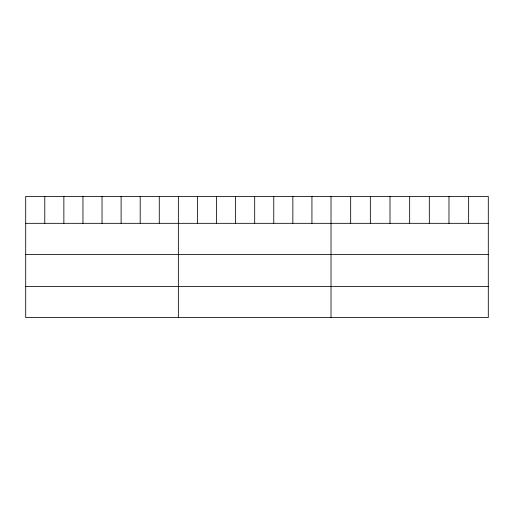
<?xml version="1.0" encoding="UTF-8"?>
<svg xmlns="http://www.w3.org/2000/svg" width="514" height="514" viewBox="0 0 514 514"><rect width="100%" height="100%" fill="white"/><g stroke="black" fill="none" stroke-linecap="round" stroke-linejoin="round"><path stroke-width="0.77" d="M488.3 223.327L488.3 317.543L25.7 317.543L25.7 196.457L488.3 196.457L488.3 223.327L25.7 223.327M25.7 254.417L488.3 254.417M25.7 286.452L488.3 286.452M468.639 196.457L468.639 223.327M448.979 196.457L448.979 223.327M429.319 196.457L429.319 223.327M409.658 196.457L409.658 223.327M389.998 196.457L389.998 223.327M370.337 196.457L370.337 223.327M350.676 196.457L350.676 223.327M331.016 196.457L331.016 317.543M311.934 196.457L311.934 223.327M292.851 196.457L292.851 223.327M273.769 196.457L273.769 223.327M254.687 196.457L254.687 223.327M235.605 196.457L235.605 223.327M216.522 196.457L216.522 223.327M197.44 196.457L197.44 223.327M178.358 196.457L178.358 317.543M159.276 196.457L159.276 223.327M140.193 196.457L140.193 223.327M121.111 196.457L121.111 223.327M102.029 196.457L102.029 223.327M82.947 196.457L82.947 223.327M63.864 196.457L63.864 223.327M44.782 196.457L44.782 223.327"/></g></svg>
